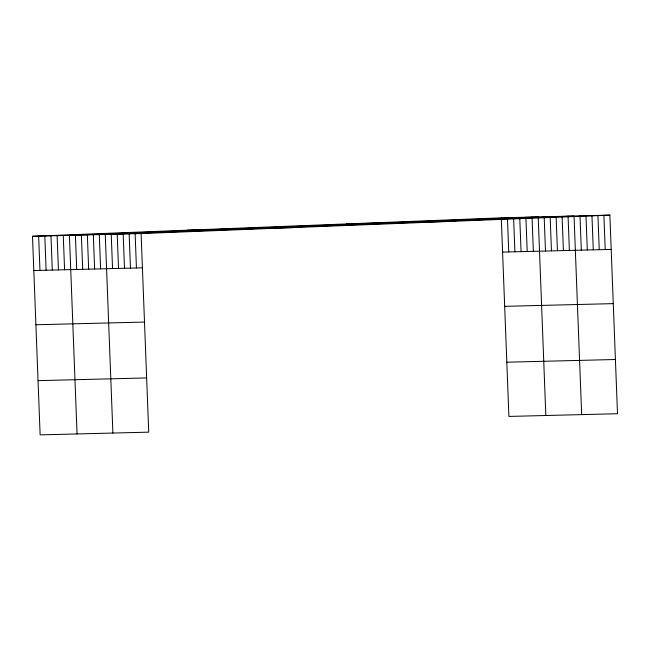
<?xml version="1.0" encoding="UTF-8"?>
<svg xmlns="http://www.w3.org/2000/svg" width="650" height="650" viewBox="0 0 650 650"><rect width="100%" height="100%" fill="white"/><g stroke="black" fill="none" stroke-linecap="round" stroke-linejoin="round"><path stroke-width="0.97" d="M32.5 236.275L141.099 233.569L148.728 432.161L40.129 434.866L32.5 236.275L501.272 217.839L609.871 215.134L617.5 413.725L508.901 416.431L501.272 217.839M141.099 233.569L609.871 215.134M346.58 223.925L455.179 221.219M187.192 230.189L295.791 227.484M502.588 252.102L611.187 249.397M33.816 270.538L142.415 267.832M504.676 306.329L613.267 303.631M35.896 324.764L144.495 322.059M506.821 362.204L615.42 359.499M38.049 380.64L146.64 377.934M603.899 215.28L605.215 249.551M597.927 215.434L599.243 249.697M591.955 215.581L593.271 249.844M585.983 215.727L587.299 249.99M580.003 215.881L581.319 250.144M581.661 414.619L574.031 216.028L105.259 234.463L112.889 433.054M568.059 216.174L569.376 250.437M562.087 216.328L563.404 250.591M556.116 216.474L557.432 250.738M550.144 216.621L551.46 250.884M544.172 216.767L545.488 251.038M545.829 415.512L538.2 216.921L69.42 235.349L77.049 433.948M532.041 217.076L533.358 251.339M525.891 217.23L527.207 251.493M519.74 217.376L521.056 251.648M513.581 217.531L514.898 251.794M507.431 217.685L508.747 251.948M135.127 233.716L136.443 267.979M129.147 233.862L130.463 268.125M123.175 234.016L124.491 268.279M117.203 234.162L118.519 268.426M111.231 234.309L112.548 268.572M99.288 234.609L100.604 268.873M93.316 234.756L94.632 269.019M87.344 234.902L88.66 269.173M81.372 235.056L82.688 269.319M75.392 235.203L76.708 269.466M63.269 235.503L64.586 269.766M57.119 235.658L58.435 269.921M50.96 235.812L52.276 270.075M44.809 235.966L46.126 270.229M38.651 236.121L39.967 270.384"/></g></svg>
